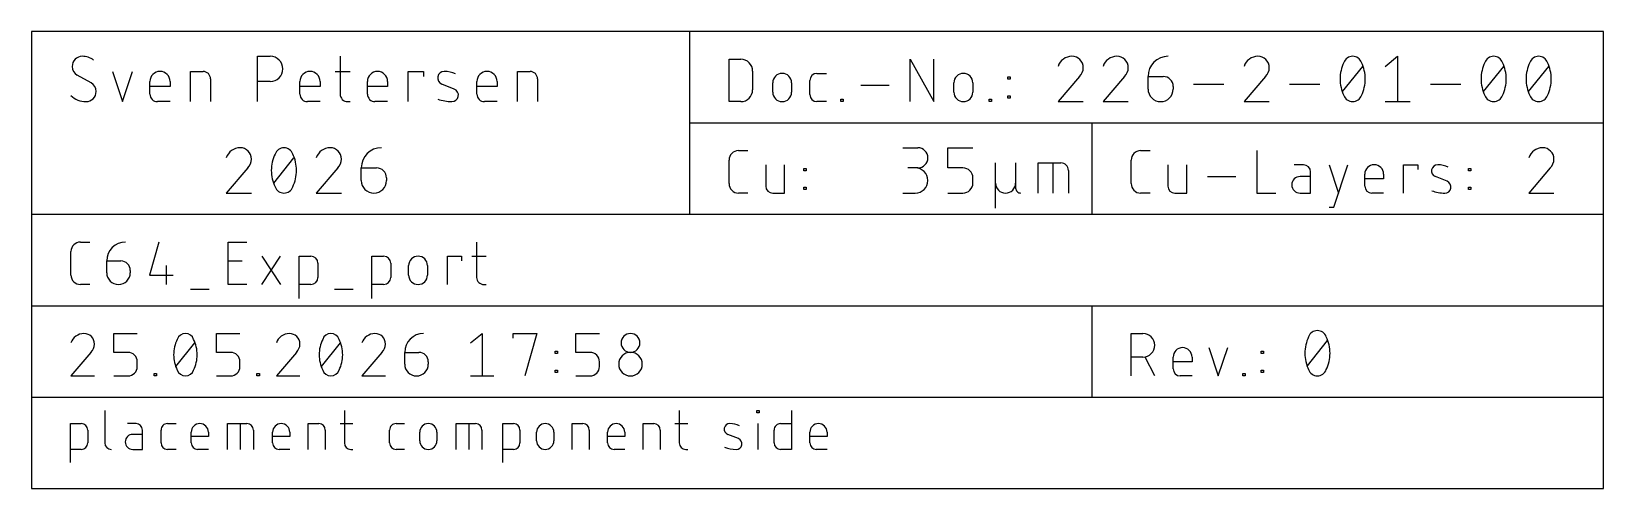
# Model space of a CAD drawing. Extents: x 0 to 54.6, y 0 to 94.6.
# Drawn here: x 0 to 54.6, y 78.7 to 94.6 of the extents above; entities that cross this region are included whole.
import ezdxf

# ---------------------------------------------------------------- set-up
doc = ezdxf.new("R2010")
doc.units = 0
doc.layers.add('21', color=253, linetype='CONTINUOUS')
doc.layers.add('48', color=190, linetype='CONTINUOUS')

msp = doc.modelspace()

# ---------------------------------------------------------------- linework, layer by layer
at = {"layer": '21'}
for p, q in [((2.5485, 81.4451), (2.5485, 80.3233)), ((10.8694, 81.4451), (10.8694, 80.3233)), ((22.5046, 81.4451), (22.5046, 80.3233)), ((25.2019, 81.3703), (25.2019, 81.4451)), ((25.2019, 81.4451), (25.2767, 81.4451)), ((25.2767, 81.3703), (25.2019, 81.3703)), ((25.2767, 81.4451), (25.2767, 81.3703)), ((26.3968, 81.4451), (26.3968, 80.0989)), ((1.3589, 79.6502), (1.3589, 80.9964)), ((1.3589, 80.9964), (1.7328, 80.9964)), ((3.632, 80.9964), (3.3329, 80.9964)), ((4.725, 80.9964), (5.0241, 80.9964)), ((6.813, 80.0989), (6.813, 80.9964)), ((6.813, 80.9964), (7.4861, 80.9964)), ((7.2617, 80.0989), (7.2617, 80.9964)), ((9.609, 80.0989), (9.609, 80.9964)), ((9.609, 80.9964), (9.983, 80.9964)), ((10.7198, 80.9964), (11.1685, 80.9964)), ((12.6643, 80.9964), (12.9635, 80.9964)), ((14.7524, 80.0989), (14.7524, 80.9964)), ((14.7524, 80.9964), (15.4255, 80.9964)), ((15.2011, 80.0989), (15.2011, 80.9964)), ((16.3706, 79.6502), (16.3706, 80.9964)), ((16.3706, 80.9964), (16.7446, 80.9964)), ((18.7804, 80.0989), (18.7804, 80.9964)), ((18.7804, 80.9964), (19.1543, 80.9964)), ((21.2443, 80.0989), (21.2443, 80.9964)), ((21.2443, 80.9964), (21.6182, 80.9964)), ((22.355, 80.9964), (22.8038, 80.9964)), ((25.2393, 80.0989), (25.2393, 80.9964)), ((26.0229, 80.9964), (26.3968, 80.9964)), ((1.9572, 80.772), (1.9572, 80.3233)), ((3.8564, 80.6224), (3.5199, 80.6224)), ((3.8564, 80.0989), (3.8564, 80.772)), ((4.5006, 80.3233), (4.5006, 80.772)), ((5.5481, 80.3233), (5.5481, 80.6972)), ((6.1464, 80.5476), (5.5481, 80.5476)), ((6.1464, 80.6972), (6.1464, 80.5476)), ((7.7105, 80.772), (7.7105, 80.0989)), ((8.3771, 80.3233), (8.3771, 80.6972)), ((8.9754, 80.5476), (8.3771, 80.5476)), ((8.9754, 80.6972), (8.9754, 80.5476)), ((10.2074, 80.772), (10.2074, 80.0989)), ((12.44, 80.3233), (12.44, 80.772)), ((13.4875, 80.3981), (13.4875, 80.6972)), ((14.0858, 80.6972), (14.0858, 80.3981)), ((15.6498, 80.772), (15.6498, 80.0989)), ((16.969, 80.772), (16.969, 80.3233)), ((17.5484, 80.3981), (17.5484, 80.6972)), ((18.1467, 80.6972), (18.1467, 80.3981)), ((19.3787, 80.772), (19.3787, 80.0989)), ((20.0123, 80.3233), (20.0123, 80.6972)), ((20.6106, 80.5476), (20.0123, 80.5476)), ((20.6106, 80.6972), (20.6106, 80.5476)), ((21.8426, 80.772), (21.8426, 80.0989)), ((24.5594, 80.4728), (24.1854, 80.6224)), ((25.7985, 80.3233), (25.7985, 80.772)), ((27.0391, 80.3233), (27.0391, 80.6972)), ((27.6374, 80.5476), (27.0391, 80.5476)), ((27.6374, 80.6972), (27.6374, 80.5476)), ((1.7328, 80.0989), (1.3589, 80.0989)), ((3.5199, 80.0989), (3.8564, 80.0989)), ((5.0241, 80.0989), (4.725, 80.0989)), ((6.1464, 80.0989), (5.7725, 80.0989)), ((8.9754, 80.0989), (8.6014, 80.0989)), ((11.0937, 80.0989), (11.1685, 80.0989)), ((12.9635, 80.0989), (12.6643, 80.0989)), ((16.7446, 80.0989), (16.3706, 80.0989)), ((20.6106, 80.0989), (20.2367, 80.0989)), ((22.729, 80.0989), (22.8038, 80.0989)), ((26.3968, 80.0989), (26.0229, 80.0989)), ((27.6374, 80.0989), (27.2635, 80.0989))]:
    msp.add_line(p, q, dxfattribs=at)
for centre, radius, start, end in [((1.7328, 80.772), 0.2244, 0, 90), ((3.632, 80.772), 0.2244, 0, 90), ((4.725, 80.772), 0.2244, 89.9992, 180), ((5.8473, 80.6972), 0.2992, 0, 180), ((7.4861, 80.772), 0.2244, 0, 90), ((8.6762, 80.6972), 0.2992, 0, 180), ((9.983, 80.772), 0.2244, 0, 90), ((12.6643, 80.772), 0.2244, 89.9992, 180), ((13.7866, 80.6972), 0.2992, 0, 180), ((15.4255, 80.772), 0.2244, 0, 90), ((16.7446, 80.772), 0.2244, 0, 90), ((17.8475, 80.6972), 0.2992, 0, 180), ((19.1543, 80.772), 0.2244, 0, 90), ((20.3115, 80.6972), 0.2992, 0, 180), ((21.6182, 80.772), 0.2244, 0, 90), ((24.2574, 80.8025), 0.1939, 89.181, 248.1986), ((24.2481, 80.1471), 0.8493, 65.7609, 89.181), ((26.0229, 80.772), 0.2244, 89.9992, 180), ((27.3382, 80.6972), 0.2992, 0, 180), ((1.7328, 80.3233), 0.2244, 270.0008, 0), ((2.7729, 80.3233), 0.2244, 180, 270), ((3.5199, 80.3607), 0.2618, 90, 270), ((4.725, 80.3233), 0.2244, 180, 270), ((5.7725, 80.3233), 0.2244, 180, 270), ((8.6014, 80.3233), 0.2244, 180, 270), ((11.0937, 80.3233), 0.2244, 180, 270), ((12.6643, 80.3233), 0.2244, 180, 270), ((13.7866, 80.3981), 0.2992, 180, 0), ((16.7446, 80.3233), 0.2244, 270.0008, 0), ((17.8475, 80.3981), 0.2992, 180, 0), ((20.2367, 80.3233), 0.2244, 180, 270), ((22.729, 80.3233), 0.2244, 180, 270), ((24.4874, 80.2928), 0.1939, 269.181, 68.1986), ((26.0229, 80.3233), 0.2244, 180, 270), ((27.2635, 80.3233), 0.2244, 180, 270), ((24.5027, 81.3672), 1.2684, 250.2096, 269.181)]:
    msp.add_arc(centre, radius, start, end, dxfattribs=at)
at = {"layer": '48'}
for p, q in [((22.86, 94.615), (0, 94.615)), ((0, 94.615), (0, 88.265)), ((54.61, 94.615), (22.86, 94.615)), ((22.86, 94.615), (22.86, 91.44)), ((54.61, 91.44), (54.61, 94.615)), ((7.8579, 92.1766), (7.8579, 93.7514)), ((7.8579, 93.7514), (8.2953, 93.7514)), ((10.7216, 93.7514), (10.7216, 92.4391)), ((24.2316, 92.1766), (24.2316, 93.6498)), ((24.2316, 93.6498), (24.6408, 93.6498)), ((30.5248, 92.1766), (30.5248, 93.6498)), ((30.5248, 93.6498), (31.3432, 92.1766)), ((31.3432, 92.1766), (31.3432, 93.6498)), ((45.5447, 92.5266), (46.2446, 93.4014)), ((47.0203, 93.4014), (47.4578, 93.7514)), ((47.4578, 93.7514), (47.4578, 92.1766)), ((50.4425, 92.5266), (51.1424, 93.4014)), ((52.0056, 92.5266), (52.7055, 93.4014)), ((2.0715, 92.8328), (1.5903, 93.0952)), ((2.8138, 93.2265), (3.1637, 92.1766)), ((3.1637, 92.1766), (3.5137, 93.2265)), ((4.1164, 92.4391), (4.1164, 92.8765)), ((4.8163, 92.8765), (4.8163, 92.7015)), ((5.5232, 92.1766), (5.5232, 93.2265)), ((5.5232, 93.2265), (5.9606, 93.2265)), ((6.2231, 92.964), (6.2231, 92.1766)), ((8.2953, 92.8765), (7.8579, 92.8765)), ((9.3268, 92.4391), (9.3268, 92.8765)), ((10.0267, 92.8765), (10.0267, 92.7015)), ((10.5466, 93.2265), (11.0715, 93.2265)), ((11.6715, 92.4391), (11.6715, 92.8765)), ((12.3714, 92.8765), (12.3714, 92.7015)), ((13.0885, 92.1766), (13.0885, 93.2265)), ((13.0885, 93.2265), (13.6134, 93.2265)), ((13.6134, 93.2265), (13.6134, 93.0515)), ((15.4751, 92.4391), (15.4751, 92.8765)), ((16.175, 92.8765), (16.175, 92.7015)), ((16.8819, 92.1766), (16.8819, 93.2265)), ((16.8819, 93.2265), (17.3193, 93.2265)), ((17.5818, 92.964), (17.5818, 92.1766)), ((25.05, 93.2406), (25.05, 92.5858)), ((27.041, 92.4221), (27.041, 92.9132)), ((27.2865, 93.1587), (27.6139, 93.1587)), ((33.9158, 92.9541), (33.9158, 93.036)), ((33.9158, 93.036), (33.9976, 93.036)), ((33.9976, 92.9541), (33.9158, 92.9541)), ((33.9976, 93.036), (33.9976, 92.9541)), ((36.4053, 93.0515), (35.6616, 92.1766)), ((37.9684, 93.0515), (37.2247, 92.1766)), ((38.7878, 93.0515), (39.3128, 93.0515)), ((38.7878, 92.614), (38.7878, 93.0515)), ((42.8662, 93.0515), (42.1225, 92.1766)), ((4.8163, 92.7015), (4.1164, 92.7015)), ((10.0267, 92.7015), (9.3268, 92.7015)), ((12.3714, 92.7015), (11.6715, 92.7015)), ((14.6891, 92.614), (14.2516, 92.789)), ((16.175, 92.7015), (15.4751, 92.7015)), ((25.7505, 92.504), (25.7505, 92.8314)), ((26.4052, 92.8314), (26.4052, 92.504)), ((28.8077, 92.7495), (29.7898, 92.7495)), ((32.0436, 92.504), (32.0436, 92.8314)), ((32.6984, 92.8314), (32.6984, 92.504)), ((33.9158, 92.2994), (33.9158, 92.3812)), ((33.9158, 92.3812), (33.9976, 92.3812)), ((33.9976, 92.2994), (33.9158, 92.2994)), ((33.9976, 92.3812), (33.9976, 92.2994)), ((39.6627, 92.7015), (39.6627, 92.614)), ((40.3677, 92.789), (41.4176, 92.789)), ((43.7024, 92.789), (44.7522, 92.789)), ((48.6001, 92.789), (49.65, 92.789)), ((4.8163, 92.1766), (4.3789, 92.1766)), ((10.0267, 92.1766), (9.5893, 92.1766)), ((10.984, 92.1766), (11.0715, 92.1766)), ((12.3714, 92.1766), (11.934, 92.1766)), ((16.175, 92.1766), (15.7375, 92.1766)), ((24.6408, 92.1766), (24.2316, 92.1766)), ((27.6139, 92.1766), (27.2865, 92.1766)), ((28.1181, 92.1766), (28.1181, 92.2584)), ((28.1181, 92.2584), (28.2, 92.2584)), ((28.2, 92.1766), (28.1181, 92.1766)), ((28.2, 92.2584), (28.2, 92.1766)), ((33.2716, 92.1766), (33.2716, 92.2584)), ((33.2716, 92.2584), (33.3534, 92.2584)), ((33.3534, 92.1766), (33.2716, 92.1766)), ((33.3534, 92.2584), (33.3534, 92.1766)), ((35.6616, 92.1766), (36.5365, 92.1766)), ((37.2247, 92.1766), (38.0996, 92.1766)), ((42.1225, 92.1766), (42.9974, 92.1766)), ((47.0203, 92.1766), (47.8952, 92.1766)), ((22.86, 91.44), (22.86, 88.265)), ((22.86, 91.44), (36.83, 91.44)), ((36.83, 91.44), (54.61, 91.44)), ((36.83, 91.44), (36.83, 88.265)), ((54.61, 88.265), (54.61, 91.44)), ((8.4197, 89.3516), (9.1196, 90.2264)), ((24.2316, 89.329), (24.2316, 90.1474)), ((24.559, 90.4748), (24.8864, 90.4748)), ((30.2641, 90.5764), (30.789, 90.5764)), ((31.8272, 89.8765), (31.8272, 90.5764)), ((31.8272, 90.5764), (32.7021, 90.5764)), ((38.2016, 89.329), (38.2016, 90.1474)), ((38.529, 90.4748), (38.8564, 90.4748)), ((42.5708, 90.4748), (42.5708, 89.0016)), ((7.5128, 89.8765), (6.7691, 89.0016)), ((10.639, 89.8765), (9.8954, 89.0016)), ((11.4585, 89.8765), (11.9834, 89.8765)), ((11.4585, 89.439), (11.4585, 89.8765)), ((25.5077, 89.9837), (25.5077, 89.2471)), ((26.1624, 89.0016), (26.1624, 89.9837)), ((26.8347, 89.7791), (26.8347, 89.861)), ((26.8347, 89.861), (26.9166, 89.861)), ((26.9166, 89.7791), (26.8347, 89.7791)), ((26.9166, 89.861), (26.9166, 89.7791)), ((30.789, 89.8765), (30.4391, 89.8765)), ((32.3522, 89.8765), (31.8272, 89.8765)), ((33.4873, 88.4767), (33.4873, 90.0515)), ((34.1872, 90.0515), (34.1872, 89.3516)), ((34.9702, 89.0016), (34.9702, 90.0515)), ((34.9702, 90.0515), (35.7576, 90.0515)), ((35.4951, 89.0016), (35.4951, 90.0515)), ((36.0201, 89.789), (36.0201, 89.0016)), ((39.4777, 89.9837), (39.4777, 89.2471)), ((40.1324, 89.0016), (40.1324, 89.9837)), ((40.8501, 89.5745), (41.8322, 89.5745)), ((44.1889, 89.9837), (43.8615, 89.9837)), ((44.4344, 89.5745), (44.0661, 89.5745)), ((44.4344, 89.0016), (44.4344, 89.7382)), ((45.0771, 89.9837), (45.4045, 89.0016)), ((45.2408, 88.5105), (45.7319, 89.9837)), ((46.3159, 89.2471), (46.3159, 89.6564)), ((46.9707, 89.6564), (46.9707, 89.4927)), ((47.6643, 89.0016), (47.6643, 89.9837)), ((47.6643, 89.9837), (48.1553, 89.9837)), ((48.1553, 89.9837), (48.1553, 89.82)), ((49.1769, 89.4108), (48.7677, 89.5745)), ((49.9224, 89.7791), (49.9224, 89.861)), ((49.9224, 89.861), (50.0043, 89.861)), ((50.0043, 89.7791), (49.9224, 89.7791)), ((50.0043, 89.861), (50.0043, 89.7791)), ((52.7565, 89.8765), (52.0129, 89.0016)), ((12.3334, 89.5265), (12.3334, 89.439)), ((26.8347, 89.1244), (26.8347, 89.2062)), ((26.8347, 89.2062), (26.9166, 89.2062)), ((26.9166, 89.1244), (26.8347, 89.1244)), ((26.9166, 89.2062), (26.9166, 89.1244)), ((32.7021, 89.3516), (32.7021, 89.5265)), ((34.1872, 89.3516), (34.1872, 89.1766)), ((46.9707, 89.4927), (46.3159, 89.4927)), ((49.9224, 89.1244), (49.9224, 89.2062)), ((49.9224, 89.2062), (50.0043, 89.2062)), ((50.0043, 89.1244), (49.9224, 89.1244)), ((50.0043, 89.2062), (50.0043, 89.1244)), ((6.7691, 89.0016), (7.644, 89.0016)), ((9.8954, 89.0016), (10.7702, 89.0016)), ((24.8864, 89.0016), (24.559, 89.0016)), ((25.7532, 89.0016), (26.1624, 89.0016)), ((30.2641, 89.0016), (30.7015, 89.0016)), ((31.8272, 89.0016), (32.3522, 89.0016)), ((38.8564, 89.0016), (38.529, 89.0016)), ((39.7232, 89.0016), (40.1324, 89.0016)), ((42.5708, 89.0016), (43.2256, 89.0016)), ((44.0661, 89.0016), (44.4344, 89.0016)), ((45.0771, 88.5105), (45.2408, 88.5105)), ((46.9707, 89.0016), (46.5615, 89.0016)), ((52.0129, 89.0016), (52.8877, 89.0016)), ((0, 88.265), (0, 85.09)), ((0, 88.265), (22.86, 88.265)), ((22.86, 88.265), (36.83, 88.265)), ((36.83, 88.265), (54.61, 88.265)), ((54.61, 85.09), (54.61, 88.265)), ((1.3716, 86.154), (1.3716, 86.9724)), ((1.699, 87.2998), (2.0264, 87.2998)), ((4.4293, 87.2998), (4.102, 86.154)), ((6.831, 85.8266), (6.831, 87.2998)), ((6.831, 87.2998), (7.4857, 87.2998)), ((15.4653, 87.2998), (15.4653, 86.0721)), ((2.6154, 86.645), (3.1064, 86.645)), ((2.6154, 86.2358), (2.6154, 86.645)), ((3.4338, 86.3177), (3.4338, 86.2358)), ((4.6749, 86.4814), (4.6749, 85.8266)), ((6.831, 86.645), (7.322, 86.645)), ((7.9994, 85.8266), (8.6541, 86.8087)), ((7.9994, 86.8087), (8.6541, 85.8266)), ((9.2968, 85.3355), (9.2968, 86.8087)), ((9.2968, 86.8087), (9.706, 86.8087)), ((9.9515, 86.5632), (9.9515, 86.0721)), ((11.824, 85.3355), (11.824, 86.8087)), ((11.824, 86.8087), (12.2332, 86.8087)), ((12.4787, 86.5632), (12.4787, 86.0721)), ((13.1033, 86.154), (13.1033, 86.4814)), ((13.758, 86.4814), (13.758, 86.154)), ((14.4516, 85.8266), (14.4516, 86.8087)), ((14.4516, 86.8087), (14.9427, 86.8087)), ((14.9427, 86.8087), (14.9427, 86.645)), ((15.3016, 86.8087), (15.7926, 86.8087)), ((2.0264, 85.8266), (1.699, 85.8266)), ((4.102, 86.154), (4.9204, 86.154)), ((7.4857, 85.8266), (6.831, 85.8266)), ((9.706, 85.8266), (9.2968, 85.8266)), ((12.2332, 85.8266), (11.824, 85.8266)), ((15.7108, 85.8266), (15.7926, 85.8266)), ((5.5217, 85.6629), (6.1765, 85.6629)), ((10.5265, 85.6629), (11.1813, 85.6629)), ((0, 85.09), (0, 81.915)), ((0, 85.09), (36.83, 85.09)), ((36.83, 85.09), (54.61, 85.09)), ((36.83, 85.09), (36.83, 81.915)), ((54.61, 81.915), (54.61, 85.09)), ((2.8582, 83.47), (2.8582, 84.1248)), ((2.8582, 84.1248), (3.6766, 84.1248)), ((6.426, 83.47), (6.426, 84.1248)), ((6.426, 84.1248), (7.2444, 84.1248)), ((15.2463, 83.7974), (15.6555, 84.1248)), ((15.6555, 84.1248), (15.6555, 82.6516)), ((16.7329, 83.9611), (16.7329, 84.1248)), ((16.7329, 84.1248), (17.5513, 84.1248)), ((17.5513, 84.1248), (17.1421, 82.6516)), ((18.9132, 83.47), (18.9132, 84.1248)), ((18.9132, 84.1248), (19.7316, 84.1248)), ((38.2016, 82.6516), (38.2016, 84.1248)), ((38.2016, 84.1248), (38.6108, 84.1248)), ((5.0212, 82.979), (5.676, 83.7974)), ((10.0756, 82.979), (10.7303, 83.7974)), ((40.8984, 83.6337), (41.2258, 82.6516)), ((41.2258, 82.6516), (41.5532, 83.6337)), ((44.3216, 83.0016), (45.0215, 83.8764)), ((2.0673, 83.47), (1.3716, 82.6516)), ((3.3492, 83.47), (2.8582, 83.47)), ((3.6766, 82.979), (3.6766, 83.1427)), ((6.917, 83.47), (6.426, 83.47)), ((7.2444, 82.979), (7.2444, 83.1427)), ((9.2028, 83.47), (8.5072, 82.6516)), ((12.176, 83.47), (11.4803, 82.6516)), ((12.9669, 83.47), (13.4579, 83.47)), ((12.9669, 83.0608), (12.9669, 83.47)), ((13.7853, 83.1427), (13.7853, 83.0608)), ((18.1913, 83.4291), (18.1913, 83.511)), ((18.1913, 83.511), (18.2732, 83.511)), ((18.2732, 83.4291), (18.1913, 83.4291)), ((18.2732, 83.511), (18.2732, 83.4291)), ((19.4042, 83.47), (18.9132, 83.47)), ((19.7316, 82.979), (19.7316, 83.1427)), ((38.6108, 83.3064), (38.2016, 83.3064)), ((39.02, 82.6516), (38.6927, 83.3064)), ((39.6596, 82.8971), (39.6596, 83.3064)), ((40.3143, 83.1427), (39.6596, 83.1427)), ((40.3143, 83.3064), (40.3143, 83.1427)), ((42.721, 83.4291), (42.721, 83.511)), ((42.721, 83.511), (42.8028, 83.511)), ((42.8028, 83.4291), (42.721, 83.4291)), ((42.8028, 83.511), (42.8028, 83.4291)), ((1.3716, 82.6516), (2.19, 82.6516)), ((2.8582, 82.6516), (3.3492, 82.6516)), ((4.2671, 82.6516), (4.2671, 82.7334)), ((4.2671, 82.7334), (4.3489, 82.7334)), ((4.3489, 82.6516), (4.2671, 82.6516)), ((4.3489, 82.7334), (4.3489, 82.6516)), ((6.426, 82.6516), (6.917, 82.6516)), ((7.8349, 82.6516), (7.8349, 82.7334)), ((7.8349, 82.7334), (7.9167, 82.7334)), ((7.9167, 82.6516), (7.8349, 82.6516)), ((7.9167, 82.7334), (7.9167, 82.6516)), ((8.5072, 82.6516), (9.3256, 82.6516)), ((11.4803, 82.6516), (12.2987, 82.6516)), ((15.2463, 82.6516), (16.0647, 82.6516)), ((18.1913, 82.7744), (18.1913, 82.8562)), ((18.1913, 82.8562), (18.2732, 82.8562)), ((18.2732, 82.7744), (18.1913, 82.7744)), ((18.2732, 82.8562), (18.2732, 82.7744)), ((18.9132, 82.6516), (19.4042, 82.6516)), ((40.3143, 82.6516), (39.9051, 82.6516)), ((42.0768, 82.6516), (42.0768, 82.7334)), ((42.0768, 82.7334), (42.1586, 82.7334)), ((42.1586, 82.6516), (42.0768, 82.6516)), ((42.1586, 82.7334), (42.1586, 82.6516)), ((42.721, 82.7744), (42.721, 82.8562)), ((42.721, 82.8562), (42.8028, 82.8562)), ((42.8028, 82.7744), (42.721, 82.7744)), ((42.8028, 82.8562), (42.8028, 82.7744)), ((0, 81.915), (0, 78.74)), ((0, 81.915), (36.83, 81.915)), ((36.83, 81.915), (54.61, 81.915)), ((54.61, 78.74), (54.61, 81.915)), ((0, 78.74), (54.61, 78.74))]:
    msp.add_line(p, q, dxfattribs=at)
for centre, radius, start, end in [((1.7653, 93.4014), 0.35, 90, 180), ((1.7708, 93.4014), 0.3554, 180, 239.4897), ((1.7653, 93.0952), 0.6562, 53.1299, 89.9999), ((8.2953, 93.314), 0.4374, 270, 90), ((24.6408, 93.2406), 0.4092, 359.9996, 90), ((36.1428, 93.2456), 0.5058, 90, 162.055), ((36.1428, 93.3577), 0.3937, 0, 90), ((37.7059, 93.2456), 0.5058, 90, 162.055), ((37.7059, 93.3577), 0.3937, 0, 90), ((39.4878, 93.0515), 0.6999, 90.0003, 180), ((42.6037, 93.2456), 0.5058, 90, 162.055), ((42.6037, 93.3577), 0.3937, 0, 90), ((46.7549, 92.964), 1.2978, 154.0111, 180), ((45.8946, 93.4277), 0.3237, 90, 161.0758), ((45.8946, 93.4277), 0.3237, 18.9235, 90.0002), ((45.0343, 92.964), 1.2977, 0, 25.9895), ((51.6527, 92.964), 1.2978, 154.0111, 180), ((50.7924, 93.4277), 0.3237, 90, 161.0758), ((50.7924, 93.4277), 0.3237, 18.9235, 90.0002), ((49.9321, 92.964), 1.2977, 0, 25.9895), ((53.2159, 92.964), 1.2978, 154.0111, 180), ((52.3555, 93.4277), 0.3237, 90, 161.0758), ((52.3555, 93.4277), 0.3237, 18.9235, 90.0002), ((51.4953, 92.964), 1.2977, 0, 25.9895), ((4.4663, 92.8765), 0.35, 0, 180), ((5.9606, 92.964), 0.2625, 0, 90), ((9.6768, 92.8765), 0.35, 0, 180), ((12.0214, 92.8765), 0.35, 0, 180), ((14.3359, 92.9996), 0.2268, 89.1807, 248.199), ((14.3249, 92.233), 0.9936, 65.7612, 89.1807), ((15.825, 92.8765), 0.35, 0, 180), ((17.3193, 92.964), 0.2625, 0, 90), ((26.0778, 92.8314), 0.3274, 0, 180), ((27.2865, 92.9132), 0.2455, 90, 180), ((32.371, 92.8314), 0.3274, 0, 180), ((36.1136, 93.3577), 0.4229, 313.6028, 359.9999), ((37.6767, 93.3577), 0.4229, 313.6028, 359.9999), ((39.3128, 92.7015), 0.35, 0, 90), ((42.5745, 93.3577), 0.4229, 313.6028, 359.9999), ((46.755, 92.964), 1.2978, 180.0001, 205.9888), ((45.0343, 92.964), 1.2978, 334.0107, 359.9999), ((51.6528, 92.964), 1.2978, 180.0001, 205.9888), ((49.9321, 92.964), 1.2978, 334.0107, 359.9999), ((53.2159, 92.964), 1.2978, 180.0001, 205.9888), ((51.4952, 92.964), 1.2978, 334.0107, 359.9999), ((1.8965, 92.9159), 0.7393, 224.7606, 269.9996), ((1.8965, 92.5266), 0.35, 269.9995, 0), ((1.8911, 92.5266), 0.3554, 0.0002, 59.4895), ((4.3789, 92.4391), 0.2625, 180, 270), ((9.5893, 92.4391), 0.2625, 180, 270), ((10.984, 92.4391), 0.2625, 180, 270), ((11.934, 92.4391), 0.2625, 180, 270), ((14.6048, 92.4034), 0.2268, 269.1807, 68.199), ((15.7375, 92.4391), 0.2625, 180, 270), ((24.6408, 92.5858), 0.4092, 270.0004, 360), ((26.0778, 92.504), 0.3274, 180, 0), ((27.2865, 92.4221), 0.2455, 180, 270), ((32.371, 92.504), 0.3274, 180, 0), ((39.2253, 92.614), 0.4374, 180, 0), ((45.8946, 92.5003), 0.3237, 198.9248, 270.0001), ((45.8946, 92.5003), 0.3237, 270, 341.0761), ((50.7924, 92.5003), 0.3237, 198.9248, 270.0001), ((50.7924, 92.5003), 0.3237, 270, 341.0761), ((52.3555, 92.5003), 0.3237, 198.9248, 270.0001), ((52.3555, 92.5003), 0.3237, 270, 341.0761), ((14.6228, 93.6603), 1.4839, 250.2099, 269.1807), ((7.2503, 90.0706), 0.5058, 90, 162.055), ((7.2503, 90.1827), 0.3937, 0, 90), ((7.2211, 90.1827), 0.4229, 313.6028, 359.9999), ((9.63, 89.789), 1.2978, 154.0111, 180), ((8.7697, 90.2527), 0.3237, 90, 161.0758), ((8.7697, 90.2527), 0.3237, 18.9235, 90.0002), ((7.9094, 89.789), 1.2977, 0, 25.9895), ((10.3765, 90.0706), 0.5058, 90, 162.055), ((10.3765, 90.1827), 0.3937, 0, 90), ((10.3474, 90.1827), 0.4229, 313.6028, 359.9999), ((12.1584, 89.8765), 0.6999, 90.0003, 180), ((24.559, 90.1474), 0.3274, 90.0005, 180), ((30.789, 90.2264), 0.35, 270, 90), ((38.529, 90.1474), 0.3274, 90.0005, 180), ((52.494, 90.0706), 0.5058, 90, 162.055), ((52.494, 90.1827), 0.3937, 0, 90), ((52.4649, 90.1827), 0.4229, 313.6028, 359.9999), ((9.63, 89.789), 1.2978, 180.0001, 205.9888), ((7.9094, 89.789), 1.2978, 334.0107, 359.9999), ((11.9834, 89.5265), 0.35, 0, 90), ((30.7015, 89.439), 0.4374, 270, 90), ((32.3522, 89.5265), 0.35, 0, 90), ((35.7576, 89.789), 0.2625, 0, 90), ((44.0661, 89.2881), 0.2865, 90, 270), ((44.1889, 89.7382), 0.2455, 0, 90), ((46.6433, 89.6564), 0.3274, 0, 180), ((48.8465, 89.7715), 0.2122, 89.1816, 248.1986), ((48.8362, 89.0544), 0.9294, 65.761, 89.1816), ((8.7697, 89.3253), 0.3237, 198.9248, 270.0001), ((8.7697, 89.3253), 0.3237, 270, 341.0761), ((11.8959, 89.439), 0.4374, 180, 0), ((24.559, 89.329), 0.3274, 180, 270), ((25.7532, 89.2471), 0.2455, 180, 270), ((32.3522, 89.3516), 0.35, 270, 359.9995), ((33.8373, 89.3516), 0.35, 180, 0), ((34.3622, 89.1766), 0.175, 180, 270.001), ((38.529, 89.329), 0.3274, 180, 270), ((39.7232, 89.2471), 0.2455, 180, 270), ((46.5615, 89.2471), 0.2455, 180, 270), ((49.1149, 90.3895), 1.388, 250.2089, 269.1815), ((49.0981, 89.2138), 0.2122, 269.1816, 68.1989), ((1.699, 86.9724), 0.3274, 90.0005, 180), ((3.2701, 86.645), 0.6548, 90.0003, 180), ((3.1064, 86.3177), 0.3274, 0, 90), ((9.706, 86.5632), 0.2455, 0, 90), ((12.2332, 86.5632), 0.2455, 0, 90), ((13.4307, 86.4814), 0.3274, 0, 180), ((1.699, 86.154), 0.3274, 180, 270), ((3.0246, 86.2358), 0.4092, 180, 0), ((9.706, 86.0721), 0.2455, 270, 0), ((12.2332, 86.0721), 0.2455, 270, 0), ((13.4307, 86.154), 0.3274, 180, 0), ((15.7108, 86.0721), 0.2455, 180, 270.0007), ((1.8217, 83.6516), 0.4732, 90, 162.0549), ((1.8217, 83.7565), 0.3683, 0, 90), ((5.3486, 83.822), 0.3028, 90, 161.0756), ((5.3486, 83.822), 0.3028, 18.9237, 90.0001), ((8.9573, 83.6516), 0.4732, 90, 162.0549), ((8.9573, 83.7565), 0.3683, 0, 90), ((10.4029, 83.822), 0.3028, 90, 161.0756), ((10.4029, 83.822), 0.3028, 18.9237, 90.0001), ((11.9304, 83.6516), 0.4732, 90, 162.0549), ((11.9304, 83.7565), 0.3683, 0, 90), ((13.6216, 83.47), 0.6548, 90.0003, 180), ((20.809, 83.7974), 0.3274, 0, 180), ((38.6108, 83.7156), 0.4092, 270, 90), ((44.6715, 83.9027), 0.3237, 90, 161.0758), ((44.6715, 83.9027), 0.3237, 18.9235, 90.0002), ((1.7945, 83.7565), 0.3956, 313.6022, 0), ((6.1534, 83.3882), 1.214, 154.0109, 180), ((4.5438, 83.3882), 1.214, 360, 25.9897), ((8.93, 83.7565), 0.3956, 313.6022, 0), ((11.2078, 83.3882), 1.214, 154.0109, 180), ((9.5982, 83.3882), 1.214, 360, 25.9897), ((11.9032, 83.7565), 0.3956, 313.6022, 0), ((20.809, 83.7974), 0.3274, 180, 0), ((39.987, 83.3064), 0.3274, 0, 180), ((45.5319, 83.439), 1.2978, 154.0111, 180), ((43.8113, 83.439), 1.2977, 0, 25.9895), ((3.3492, 83.1427), 0.3274, 0, 90), ((6.1534, 83.3882), 1.214, 180, 205.9889), ((4.5438, 83.3882), 1.214, 334.0105, 359.9999), ((6.917, 83.1427), 0.3274, 0, 90), ((11.2078, 83.3882), 1.214, 180, 205.9889), ((9.5981, 83.3882), 1.214, 334.0105, 359.9999), ((13.3761, 83.0608), 0.4092, 180, 0), ((13.4579, 83.1427), 0.3274, 0, 90), ((19.4042, 83.1427), 0.3274, 0, 90), ((20.809, 83.0608), 0.4092, 0, 180), ((20.809, 83.0608), 0.4092, 180, 0), ((45.5319, 83.439), 1.2978, 180.0001, 205.9888), ((43.8112, 83.439), 1.2978, 334.0107, 359.9999), ((3.3492, 82.979), 0.3274, 270, 359.9995), ((5.3486, 82.9544), 0.3028, 198.9251, 270.0001), ((5.3486, 82.9544), 0.3028, 270, 341.0759), ((6.917, 82.979), 0.3274, 270, 359.9995), ((10.4029, 82.9544), 0.3028, 198.9251, 270.0001), ((10.4029, 82.9544), 0.3028, 270, 341.0759), ((19.4042, 82.979), 0.3274, 270, 359.9995), ((39.9051, 82.8971), 0.2455, 180, 270), ((44.6715, 82.9753), 0.3237, 198.9248, 270.0001), ((44.6715, 82.9753), 0.3237, 270, 341.0761)]:
    msp.add_arc(centre, radius, start, end, dxfattribs=at)

doc.saveas('drawing.dxf')
